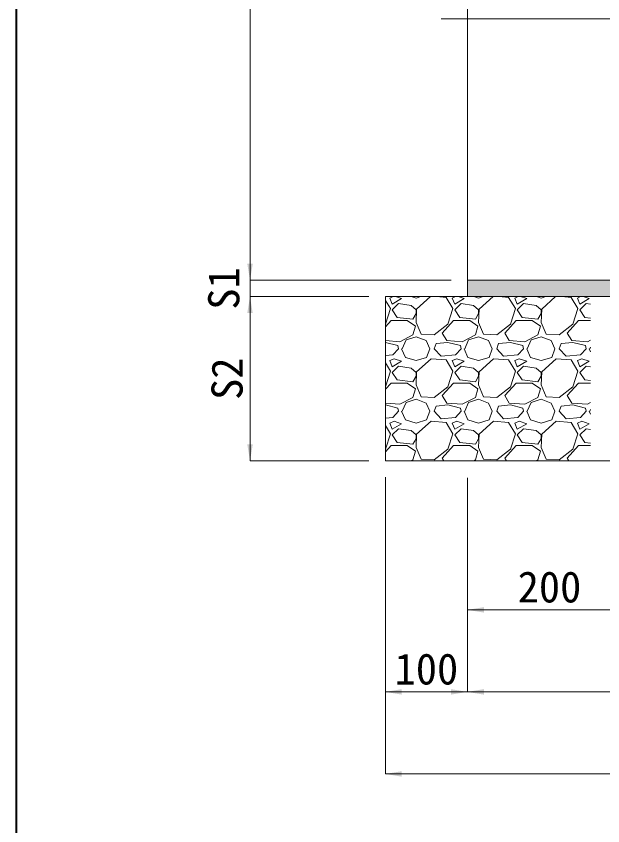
# Model space of a CAD drawing. Units: millimetres at full size. Extents: x 77366 to 106166, y -28085 to 6898.
# Drawn here: x 102366 to 103081, y -4597 to -3610 of the extents above; entities that cross this region are included whole.
import ezdxf
from ezdxf.enums import TextEntityAlignment as Align

# ---------------------------------------------------------------- set-up
doc = ezdxf.new("R2010")
doc.units = ezdxf.units.MM
doc.header["$LTSCALE"] = 50
doc.layers.add('モルタル', color=7, linetype='Continuous')
for name, color, linetype, lineweight in [('図枠', 7, 'Continuous', 5), ('基礎', 7, 'Continuous', 5), ('寸法線', 7, 'Continuous', 13), ('引出線', 4, 'Continuous', 13), ('本体', 2, 'Continuous', 20)]:
    doc.layers.add(name, color=color, linetype=linetype, lineweight=lineweight)
doc.styles.add('ＭＳ ゴシック', font='')
doc.styles.get('ＭＳ ゴシック').set_extended_font_data('MS Gothic')

# ---------------------------------------------------------------- blocks, each defined once
blk = doc.blocks.new('filled_arrow')
at = {"color": 0, "linetype": 'Continuous', "lineweight": -2}
blk.add_solid([(7.5, 1.25), (0, 0), (7.5, -1.25)], dxfattribs=at)

msp = doc.modelspace()

# ---------------------------------------------------------------- hatches: boundary and pattern name
at = {"layer": 'モルタル'}
msp.add_hatch(color=256, dxfattribs=at).paths.add_polyline_path([(103915.8, -3951.94), (103915.8, -3931.94), (102915.8, -3931.94), (102915.8, -3951.94)])

# ---------------------------------------------------------------- linework, layer by layer
at = {"layer": '図枠', "lineweight": 40}
msp.add_line((102365.8, -1525.36), (102365.8, -7065.36), dxfattribs=at)
at = {"layer": '基礎', "color": 3, "lineweight": 20}
for p, q in [((102815.8, -3951.94), (104015.8, -3951.94)), ((102815.8, -3951.94), (102815.8, -4151.94)), ((102815.8, -4151.94), (104015.8, -4151.94))]:
    msp.add_line(p, q, dxfattribs=at)
at = {"layer": '基礎'}
for p, q in [((102821.91, -3966.59), (102815.8, -3956.59)), ((102825.11, -3951.94), (102821.15, -3953.64)), ((102821.15, -3953.64), (102824.19, -3961.26)), ((102824.19, -3961.26), (102835.62, -3954.4)), ((102835.62, -3954.4), (102828.24, -3951.94)), ((102847.37, -3951.94), (102853.15, -3953.64)), ((102853.15, -3953.64), (102858.93, -3951.94)), ((102870.8, -3951.94), (102853.91, -3967.35)), ((102889.73, -3952.88), (102878.47, -3951.94)), ((102898.11, -3966.59), (102889.73, -3952.88)), ((102901.31, -3951.94), (102897.35, -3953.64)), ((102897.35, -3953.64), (102900.39, -3961.26)), ((102900.39, -3961.26), (102911.82, -3954.4)), ((102911.82, -3954.4), (102904.44, -3951.94)), ((102923.57, -3951.94), (102929.35, -3953.64)), ((102929.35, -3953.64), (102935.13, -3951.94)), ((102947, -3951.94), (102930.11, -3967.35)), ((102965.93, -3952.88), (102954.67, -3951.94)), ((102974.31, -3966.59), (102965.93, -3952.88)), ((102977.51, -3951.94), (102973.55, -3953.64)), ((102973.55, -3953.64), (102976.59, -3961.26)), ((102976.59, -3961.26), (102988.02, -3954.4)), ((102988.02, -3954.4), (102980.64, -3951.94)), ((102999.77, -3951.94), (103005.55, -3953.64)), ((103005.55, -3953.64), (103011.33, -3951.94)), ((103023.2, -3951.94), (103006.31, -3967.35)), ((103042.13, -3952.88), (103030.87, -3951.94)), ((103050.51, -3966.59), (103042.13, -3952.88)), ((103053.71, -3951.94), (103049.75, -3953.64)), ((103049.75, -3953.64), (103052.79, -3961.26)), ((103052.79, -3961.26), (103064.22, -3954.4)), ((103064.22, -3954.4), (103056.84, -3951.94)), ((102815.81, -3985.64), (102821.91, -3966.59)), ((102831.81, -3960.5), (102824.19, -3968.12)), ((102847.05, -3962.78), (102831.81, -3960.5)), ((102853.15, -3968.12), (102847.05, -3962.78)), ((102892.01, -3985.64), (102898.11, -3966.59)), ((102908.01, -3960.5), (102900.39, -3968.12)), ((102923.25, -3962.78), (102908.01, -3960.5)), ((102929.35, -3968.12), (102923.25, -3962.78)), ((102968.21, -3985.64), (102974.31, -3966.59)), ((102984.21, -3960.5), (102976.59, -3968.12)), ((102999.45, -3962.78), (102984.21, -3960.5)), ((103005.55, -3968.12), (102999.45, -3962.78)), ((103044.41, -3985.64), (103050.51, -3966.59)), ((103060.41, -3960.5), (103052.79, -3968.12)), ((103065.8, -3961.3), (103060.41, -3960.5)), ((102824.19, -3968.12), (102830.29, -3977.26)), ((102849.34, -3979.55), (102853.15, -3972.69)), ((102853.91, -3967.35), (102853.15, -3983.36)), ((102853.15, -3972.69), (102853.15, -3968.12)), ((102900.39, -3968.12), (102906.49, -3977.26)), ((102925.54, -3979.55), (102929.35, -3972.69)), ((102930.11, -3967.35), (102929.35, -3983.36)), ((102929.35, -3972.69), (102929.35, -3968.12)), ((102976.59, -3968.12), (102982.69, -3977.26)), ((103001.74, -3979.55), (103005.55, -3972.69)), ((103006.31, -3967.35), (103005.55, -3983.36)), ((103005.55, -3972.69), (103005.55, -3968.12)), ((103052.79, -3968.12), (103058.89, -3977.26)), ((102815.8, -3988.71), (102822.67, -3981.07)), ((102815.8, -3985.65), (102815.81, -3985.64)), ((102822.67, -3981.07), (102842.48, -3981.07)), ((102830.29, -3977.26), (102849.34, -3979.55)), ((102842.48, -3981.07), (102852.39, -3987.93)), ((102853.15, -3983.36), (102859.25, -3997.83)), ((102875.25, -3998.6), (102892.01, -3985.64)), ((102885.15, -3996.31), (102898.87, -3981.07)), ((102898.87, -3981.07), (102918.68, -3981.07)), ((102906.49, -3977.26), (102925.54, -3979.55)), ((102918.68, -3981.07), (102928.59, -3987.93)), ((102929.35, -3983.36), (102935.45, -3997.83)), ((102951.45, -3998.6), (102968.21, -3985.64)), ((102961.35, -3996.31), (102975.07, -3981.07)), ((102975.07, -3981.07), (102994.88, -3981.07)), ((102982.69, -3977.26), (103001.74, -3979.55)), ((102994.88, -3981.07), (103004.79, -3987.93)), ((103005.55, -3983.36), (103011.65, -3997.83)), ((103027.65, -3998.6), (103044.41, -3985.64)), ((103037.55, -3996.31), (103051.27, -3981.07)), ((103051.27, -3981.07), (103065.8, -3981.07)), ((103058.89, -3977.26), (103065.8, -3978.09)), ((102852.39, -3987.93), (102849.34, -3998.6)), ((102890.49, -4005.45), (102885.15, -3996.31)), ((102928.59, -3987.93), (102925.54, -3998.6)), ((102966.69, -4005.45), (102961.35, -3996.31)), ((103004.79, -3987.93), (103001.74, -3998.6)), ((103042.89, -4005.45), (103037.55, -3996.31)), ((102833.34, -4006.98), (102815.8, -4005.57)), ((102849.34, -3998.6), (102833.34, -4006.98)), ((102836.39, -4015.36), (102840.96, -4004.69)), ((102840.96, -4004.69), (102853.15, -4000.88)), ((102853.15, -4000.88), (102865.34, -4005.45)), ((102859.25, -3997.83), (102875.25, -3998.6)), ((102865.34, -4005.45), (102869.91, -4015.36)), ((102909.54, -4006.98), (102890.49, -4005.45)), ((102925.54, -3998.6), (102909.54, -4006.98)), ((102912.59, -4015.36), (102917.16, -4004.69)), ((102917.16, -4004.69), (102929.35, -4000.88)), ((102929.35, -4000.88), (102941.54, -4005.45)), ((102935.45, -3997.83), (102951.45, -3998.6)), ((102941.54, -4005.45), (102946.11, -4015.36)), ((102985.74, -4006.98), (102966.69, -4005.45)), ((103001.74, -3998.6), (102985.74, -4006.98)), ((102988.79, -4015.36), (102993.36, -4004.69)), ((102993.36, -4004.69), (103005.55, -4000.88)), ((103005.55, -4000.88), (103017.74, -4005.45)), ((103011.65, -3997.83), (103027.65, -3998.6)), ((103017.74, -4005.45), (103022.31, -4015.36)), ((103061.94, -4006.98), (103042.89, -4005.45)), ((103065.8, -4004.96), (103061.94, -4006.98)), ((102815.81, -4007.74), (102815.8, -4007.74)), ((102831.05, -4011.55), (102815.81, -4007.74)), ((102831.81, -4015.36), (102824.96, -4022.98)), ((102831.81, -4015.36), (102831.05, -4011.55)), ((102835.62, -4015.36), (102840.2, -4026.03)), ((102866.1, -4026.03), (102869.91, -4015.36)), ((102875.25, -4015.36), (102877.53, -4009.26)), ((102883.63, -4024.5), (102875.25, -4015.36)), ((102892.01, -4007.74), (102877.53, -4009.26)), ((102907.25, -4011.55), (102892.01, -4007.74)), ((102908.01, -4015.36), (102901.16, -4022.98)), ((102908.01, -4015.36), (102907.25, -4011.55)), ((102911.82, -4015.36), (102916.4, -4026.03)), ((102942.3, -4026.03), (102946.11, -4015.36)), ((102951.45, -4015.36), (102953.73, -4009.26)), ((102959.83, -4024.5), (102951.45, -4015.36)), ((102968.21, -4007.74), (102953.73, -4009.26)), ((102983.45, -4011.55), (102968.21, -4007.74)), ((102984.21, -4015.36), (102977.36, -4022.98)), ((102984.21, -4015.36), (102983.45, -4011.55)), ((102988.02, -4015.36), (102992.6, -4026.03)), ((103018.5, -4026.03), (103022.31, -4015.36)), ((103027.65, -4015.36), (103029.93, -4009.26)), ((103036.03, -4024.5), (103027.65, -4015.36)), ((103044.41, -4007.74), (103029.93, -4009.26)), ((103059.65, -4011.55), (103044.41, -4007.74)), ((103060.41, -4015.36), (103053.56, -4022.98)), ((103060.41, -4015.36), (103059.65, -4011.55)), ((103064.22, -4015.36), (103065.8, -4019.03)), ((103064.99, -4015.36), (103065.8, -4013.47)), ((102824.96, -4022.98), (102815.8, -4023.78)), ((102840.2, -4026.03), (102853.15, -4029.84)), ((102853.15, -4029.84), (102866.1, -4026.03)), ((102901.16, -4022.98), (102883.63, -4024.5)), ((102916.4, -4026.03), (102929.35, -4029.84)), ((102929.35, -4029.84), (102942.3, -4026.03)), ((102977.36, -4022.98), (102959.83, -4024.5)), ((102992.6, -4026.03), (103005.55, -4029.84)), ((103005.55, -4029.84), (103018.5, -4026.03)), ((103053.56, -4022.98), (103036.03, -4024.5)), ((102821.91, -4042.79), (102815.8, -4032.79)), ((102826.48, -4027.55), (102821.15, -4029.84)), ((102821.15, -4029.84), (102824.19, -4037.46)), ((102824.19, -4037.46), (102835.62, -4030.6)), ((102835.62, -4030.6), (102826.48, -4027.55)), ((102871.44, -4027.55), (102853.91, -4043.55)), ((102889.73, -4029.08), (102871.44, -4027.55)), ((102898.11, -4042.79), (102889.73, -4029.08)), ((102902.68, -4027.55), (102897.35, -4029.84)), ((102897.35, -4029.84), (102900.39, -4037.46)), ((102900.39, -4037.46), (102911.82, -4030.6)), ((102911.82, -4030.6), (102902.68, -4027.55)), ((102947.64, -4027.55), (102930.11, -4043.55)), ((102965.93, -4029.08), (102947.64, -4027.55)), ((102974.31, -4042.79), (102965.93, -4029.08)), ((102978.88, -4027.55), (102973.55, -4029.84)), ((102973.55, -4029.84), (102976.59, -4037.46)), ((102976.59, -4037.46), (102988.02, -4030.6)), ((102988.02, -4030.6), (102978.88, -4027.55)), ((103023.84, -4027.55), (103006.31, -4043.55)), ((103042.13, -4029.08), (103023.84, -4027.55)), ((103050.51, -4042.79), (103042.13, -4029.08)), ((103055.08, -4027.55), (103049.75, -4029.84)), ((103049.75, -4029.84), (103052.79, -4037.46)), ((103052.79, -4037.46), (103064.22, -4030.6)), ((103064.22, -4030.6), (103055.08, -4027.55)), ((102815.81, -4061.84), (102821.91, -4042.79)), ((102831.81, -4036.7), (102824.19, -4044.32)), ((102824.19, -4044.32), (102830.29, -4053.46)), ((102847.05, -4038.98), (102831.81, -4036.7)), ((102853.15, -4044.32), (102847.05, -4038.98)), ((102853.91, -4043.55), (102853.15, -4059.56)), ((102853.15, -4048.89), (102853.15, -4044.32)), ((102892.01, -4061.84), (102898.11, -4042.79)), ((102908.01, -4036.7), (102900.39, -4044.32)), ((102900.39, -4044.32), (102906.49, -4053.46)), ((102923.25, -4038.98), (102908.01, -4036.7)), ((102929.35, -4044.32), (102923.25, -4038.98)), ((102930.11, -4043.55), (102929.35, -4059.56)), ((102929.35, -4048.89), (102929.35, -4044.32)), ((102968.21, -4061.84), (102974.31, -4042.79)), ((102984.21, -4036.7), (102976.59, -4044.32)), ((102976.59, -4044.32), (102982.69, -4053.46)), ((102999.45, -4038.98), (102984.21, -4036.7)), ((103005.55, -4044.32), (102999.45, -4038.98)), ((103006.31, -4043.55), (103005.55, -4059.56)), ((103005.55, -4048.89), (103005.55, -4044.32)), ((103044.41, -4061.84), (103050.51, -4042.79)), ((103060.41, -4036.7), (103052.79, -4044.32)), ((103052.79, -4044.32), (103058.89, -4053.46)), ((103065.8, -4037.5), (103060.41, -4036.7)), ((102830.29, -4053.46), (102849.34, -4055.75)), ((102849.34, -4055.75), (102853.15, -4048.89)), ((102906.49, -4053.46), (102925.54, -4055.75)), ((102925.54, -4055.75), (102929.35, -4048.89)), ((102982.69, -4053.46), (103001.74, -4055.75)), ((103001.74, -4055.75), (103005.55, -4048.89)), ((103058.89, -4053.46), (103065.8, -4054.29)), ((102815.8, -4064.91), (102822.67, -4057.27)), ((102815.8, -4061.85), (102815.81, -4061.84)), ((102822.67, -4057.27), (102842.48, -4057.27)), ((102842.48, -4057.27), (102852.39, -4064.13)), ((102852.39, -4064.13), (102849.34, -4074.8)), ((102853.15, -4059.56), (102859.25, -4074.03)), ((102875.25, -4074.8), (102892.01, -4061.84)), ((102885.15, -4072.51), (102898.87, -4057.27)), ((102898.87, -4057.27), (102918.68, -4057.27)), ((102918.68, -4057.27), (102928.59, -4064.13)), ((102928.59, -4064.13), (102925.54, -4074.8)), ((102929.35, -4059.56), (102935.45, -4074.03)), ((102951.45, -4074.8), (102968.21, -4061.84)), ((102961.35, -4072.51), (102975.07, -4057.27)), ((102975.07, -4057.27), (102994.88, -4057.27)), ((102994.88, -4057.27), (103004.79, -4064.13)), ((103004.79, -4064.13), (103001.74, -4074.8)), ((103005.55, -4059.56), (103011.65, -4074.03)), ((103027.65, -4074.8), (103044.41, -4061.84)), ((103037.55, -4072.51), (103051.27, -4057.27)), ((103051.27, -4057.27), (103065.8, -4057.27)), ((102849.34, -4074.8), (102833.34, -4083.18)), ((102859.25, -4074.03), (102875.25, -4074.8)), ((102890.49, -4081.65), (102885.15, -4072.51)), ((102925.54, -4074.8), (102909.54, -4083.18)), ((102935.45, -4074.03), (102951.45, -4074.8)), ((102966.69, -4081.65), (102961.35, -4072.51)), ((103001.74, -4074.8), (102985.74, -4083.18)), ((103011.65, -4074.03), (103027.65, -4074.8)), ((103042.89, -4081.65), (103037.55, -4072.51)), ((102833.34, -4083.18), (102815.8, -4081.77)), ((102815.81, -4083.94), (102815.8, -4083.94)), ((102831.05, -4087.75), (102815.81, -4083.94)), ((102836.39, -4091.56), (102840.96, -4080.89)), ((102840.96, -4080.89), (102853.15, -4077.08)), ((102853.15, -4077.08), (102865.34, -4081.65)), ((102865.34, -4081.65), (102869.91, -4091.56)), ((102875.25, -4091.56), (102877.53, -4085.46)), ((102892.01, -4083.94), (102877.53, -4085.46)), ((102909.54, -4083.18), (102890.49, -4081.65)), ((102907.25, -4087.75), (102892.01, -4083.94)), ((102912.59, -4091.56), (102917.16, -4080.89)), ((102917.16, -4080.89), (102929.35, -4077.08)), ((102929.35, -4077.08), (102941.54, -4081.65)), ((102941.54, -4081.65), (102946.11, -4091.56)), ((102951.45, -4091.56), (102953.73, -4085.46)), ((102968.21, -4083.94), (102953.73, -4085.46)), ((102985.74, -4083.18), (102966.69, -4081.65)), ((102983.45, -4087.75), (102968.21, -4083.94)), ((102988.79, -4091.56), (102993.36, -4080.89)), ((102993.36, -4080.89), (103005.55, -4077.08)), ((103005.55, -4077.08), (103017.74, -4081.65)), ((103017.74, -4081.65), (103022.31, -4091.56)), ((103027.65, -4091.56), (103029.93, -4085.46)), ((103044.41, -4083.94), (103029.93, -4085.46)), ((103061.94, -4083.18), (103042.89, -4081.65)), ((103059.65, -4087.75), (103044.41, -4083.94)), ((103065.8, -4081.16), (103061.94, -4083.18)), ((102831.81, -4091.56), (102824.96, -4099.18)), ((102831.81, -4091.56), (102831.05, -4087.75)), ((102835.62, -4091.56), (102840.2, -4102.23)), ((102866.1, -4102.23), (102869.91, -4091.56)), ((102883.63, -4100.7), (102875.25, -4091.56)), ((102908.01, -4091.56), (102901.16, -4099.18)), ((102908.01, -4091.56), (102907.25, -4087.75)), ((102911.82, -4091.56), (102916.4, -4102.23)), ((102942.3, -4102.23), (102946.11, -4091.56)), ((102959.83, -4100.7), (102951.45, -4091.56)), ((102984.21, -4091.56), (102977.36, -4099.18)), ((102984.21, -4091.56), (102983.45, -4087.75)), ((102988.02, -4091.56), (102992.6, -4102.23)), ((103018.5, -4102.23), (103022.31, -4091.56)), ((103036.03, -4100.7), (103027.65, -4091.56)), ((103060.41, -4091.56), (103053.56, -4099.18)), ((103060.41, -4091.56), (103059.65, -4087.75)), ((103064.22, -4091.56), (103065.8, -4095.23)), ((103064.99, -4091.56), (103065.8, -4089.67)), ((102824.96, -4099.18), (102815.8, -4099.98)), ((102826.48, -4103.75), (102821.15, -4106.04)), ((102835.62, -4106.8), (102826.48, -4103.75)), ((102840.2, -4102.23), (102853.15, -4106.04)), ((102853.15, -4106.04), (102866.1, -4102.23)), ((102871.44, -4103.75), (102853.91, -4119.75)), ((102889.73, -4105.28), (102871.44, -4103.75)), ((102901.16, -4099.18), (102883.63, -4100.7)), ((102898.11, -4118.99), (102889.73, -4105.28)), ((102902.68, -4103.75), (102897.35, -4106.04)), ((102911.82, -4106.8), (102902.68, -4103.75)), ((102916.4, -4102.23), (102929.35, -4106.04)), ((102929.35, -4106.04), (102942.3, -4102.23)), ((102947.64, -4103.75), (102930.11, -4119.75)), ((102965.93, -4105.28), (102947.64, -4103.75)), ((102977.36, -4099.18), (102959.83, -4100.7)), ((102974.31, -4118.99), (102965.93, -4105.28)), ((102978.88, -4103.75), (102973.55, -4106.04)), ((102988.02, -4106.8), (102978.88, -4103.75)), ((102992.6, -4102.23), (103005.55, -4106.04)), ((103005.55, -4106.04), (103018.5, -4102.23)), ((103023.84, -4103.75), (103006.31, -4119.75)), ((103042.13, -4105.28), (103023.84, -4103.75)), ((103053.56, -4099.18), (103036.03, -4100.7)), ((103050.51, -4118.99), (103042.13, -4105.28)), ((103055.08, -4103.75), (103049.75, -4106.04)), ((103064.22, -4106.8), (103055.08, -4103.75)), ((102821.91, -4118.99), (102815.8, -4108.99)), ((102821.15, -4106.04), (102824.19, -4113.66)), ((102824.19, -4113.66), (102835.62, -4106.8)), ((102831.81, -4112.9), (102824.19, -4120.52)), ((102847.05, -4115.18), (102831.81, -4112.9)), ((102853.15, -4120.52), (102847.05, -4115.18)), ((102897.35, -4106.04), (102900.39, -4113.66)), ((102900.39, -4113.66), (102911.82, -4106.8)), ((102908.01, -4112.9), (102900.39, -4120.52)), ((102923.25, -4115.18), (102908.01, -4112.9)), ((102929.35, -4120.52), (102923.25, -4115.18)), ((102973.55, -4106.04), (102976.59, -4113.66)), ((102976.59, -4113.66), (102988.02, -4106.8)), ((102984.21, -4112.9), (102976.59, -4120.52)), ((102999.45, -4115.18), (102984.21, -4112.9)), ((103005.55, -4120.52), (102999.45, -4115.18)), ((103049.75, -4106.04), (103052.79, -4113.66)), ((103052.79, -4113.66), (103064.22, -4106.8)), ((103060.41, -4112.9), (103052.79, -4120.52)), ((103065.8, -4113.7), (103060.41, -4112.9)), ((102815.81, -4138.04), (102821.91, -4118.99)), ((102824.19, -4120.52), (102830.29, -4129.66)), ((102853.91, -4119.75), (102853.15, -4135.76)), ((102853.15, -4125.09), (102853.15, -4120.52)), ((102892.01, -4138.04), (102898.11, -4118.99)), ((102900.39, -4120.52), (102906.49, -4129.66)), ((102930.11, -4119.75), (102929.35, -4135.76)), ((102929.35, -4125.09), (102929.35, -4120.52)), ((102968.21, -4138.04), (102974.31, -4118.99)), ((102976.59, -4120.52), (102982.69, -4129.66)), ((103006.31, -4119.75), (103005.55, -4135.76)), ((103005.55, -4125.09), (103005.55, -4120.52)), ((103044.41, -4138.04), (103050.51, -4118.99)), ((103052.79, -4120.52), (103058.89, -4129.66)), ((102815.8, -4141.11), (102822.67, -4133.47)), ((102822.67, -4133.47), (102842.48, -4133.47)), ((102830.29, -4129.66), (102849.34, -4131.95)), ((102842.48, -4133.47), (102852.39, -4140.33)), ((102849.34, -4131.95), (102853.15, -4125.09)), ((102885.15, -4148.71), (102898.87, -4133.47)), ((102898.87, -4133.47), (102918.68, -4133.47)), ((102906.49, -4129.66), (102925.54, -4131.95)), ((102918.68, -4133.47), (102928.59, -4140.33)), ((102925.54, -4131.95), (102929.35, -4125.09)), ((102961.35, -4148.71), (102975.07, -4133.47)), ((102975.07, -4133.47), (102994.88, -4133.47)), ((102982.69, -4129.66), (103001.74, -4131.95)), ((102994.88, -4133.47), (103004.79, -4140.33)), ((103001.74, -4131.95), (103005.55, -4125.09)), ((103037.55, -4148.71), (103051.27, -4133.47)), ((103051.27, -4133.47), (103065.8, -4133.47)), ((103058.89, -4129.66), (103065.8, -4130.49)), ((102815.8, -4138.05), (102815.81, -4138.04)), ((102852.39, -4140.33), (102849.34, -4151)), ((102853.15, -4135.76), (102859.25, -4150.23)), ((102875.25, -4151), (102892.01, -4138.04)), ((102928.59, -4140.33), (102925.54, -4151)), ((102929.35, -4135.76), (102935.45, -4150.23)), ((102951.45, -4151), (102968.21, -4138.04)), ((103004.79, -4140.33), (103001.74, -4151)), ((103005.55, -4135.76), (103011.65, -4150.23)), ((103027.65, -4151), (103044.41, -4138.04)), ((102849.34, -4151), (102847.54, -4151.94)), ((102859.25, -4150.23), (102875.25, -4151)), ((102887.04, -4151.94), (102885.15, -4148.71)), ((102925.54, -4151), (102923.74, -4151.94)), ((102935.45, -4150.23), (102951.45, -4151)), ((102963.24, -4151.94), (102961.35, -4148.71)), ((103001.74, -4151), (102999.94, -4151.94)), ((103011.65, -4150.23), (103027.65, -4151)), ((103039.44, -4151.94), (103037.55, -4148.71))]:
    msp.add_line(p, q, dxfattribs=at)
at = {"layer": '寸法線'}
for p, q in [((102650.8, -3931.94), (102650.8, -2731.94)), ((102650.8, -3891.94), (102650.8, -3991.94)), ((102895.8, -3931.94), (102650.8, -3931.94)), ((102895.8, -3931.94), (102650.8, -3931.94)), ((102795.8, -3951.94), (102650.8, -3951.94)), ((102650.8, -3951.94), (102650.8, -4151.94)), ((102795.8, -3951.94), (102650.8, -3951.94)), ((102795.8, -4151.94), (102650.8, -4151.94)), ((102815.8, -4171.94), (102815.8, -4433.73)), ((102815.8, -4171.94), (102815.8, -4533.73)), ((102915.8, -4172.83), (102915.8, -4333.73)), ((102915.8, -4172.83), (102915.8, -4433.73)), ((102915.8, -4172.83), (102915.8, -4433.73)), ((102915.8, -4333.73), (103115.8, -4333.73)), ((102915.8, -4433.73), (102815.8, -4433.73)), ((102915.8, -4433.73), (103915.8, -4433.73)), ((102815.8, -4533.73), (104015.8, -4533.73))]:
    msp.add_line(p, q, dxfattribs=at)
at = {"layer": '引出線'}
msp.add_lwpolyline([(103488.84, -3814.71), (103362.52, -3613.42), (102883.65, -3613.42)], dxfattribs=at)
at = {"layer": '本体'}
for p, q in [((102915.8, -2737.94), (102915.8, -3931.94)), ((102915.8, -3931.94), (103915.8, -3931.94)), ((102915.8, -3931.94), (103915.8, -3931.94)), ((102915.8, -3931.94), (102915.8, -3951.94)), ((102965.8, -3951.94), (103865.8, -3951.94))]:
    msp.add_line(p, q, dxfattribs=at)

# ---------------------------------------------------------------- block references
at = {"layer": '寸法線', "xscale": 2.67, "yscale": 2.67}
for p, rotation in [((102650.8, -3931.94), 90), ((102650.8, -3931.94), 90), ((102650.8, -3951.94), 270), ((102650.8, -3951.94), 270), ((102650.8, -4151.94), 90), ((102915.8, -4433.73), 180)]:
    msp.add_blockref('filled_arrow', p, dxfattribs=dict(at, rotation=rotation))
for p in [(102915.8, -4333.73), (102815.8, -4433.73), (102915.8, -4433.73), (102815.8, -4533.73)]:
    msp.add_blockref('filled_arrow', p, dxfattribs=at)

# ---------------------------------------------------------------- texts
at = {"layer": '寸法線', "style": 'ＭＳ ゴシック'}
for s, p in [('S1', (102618.8, -3941.94)), ('S2', (102622.8, -4051.94))]:
    msp.add_text(s, height=37.98, rotation=90, dxfattribs=at).set_placement(p, align=Align.MIDDLE_CENTER)
for s, p in [('200', (103015.8, -4305.73)), ('100', (102865.8, -4405.73))]:
    msp.add_text(s, height=37.98, dxfattribs=at).set_placement(p, align=Align.MIDDLE_CENTER)

doc.saveas('drawing.dxf')
